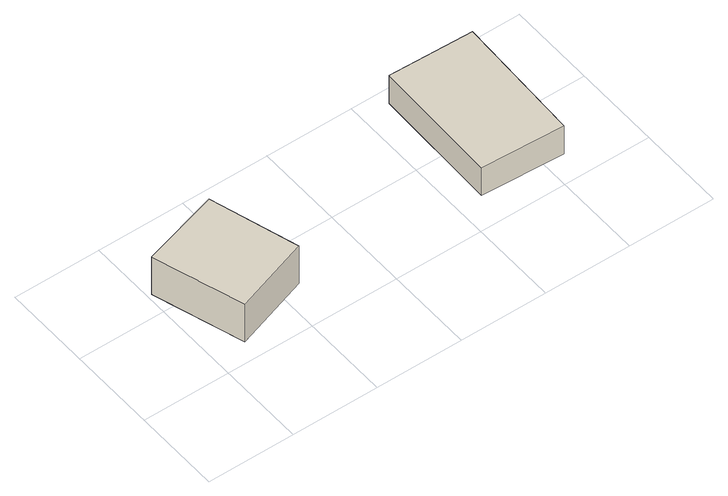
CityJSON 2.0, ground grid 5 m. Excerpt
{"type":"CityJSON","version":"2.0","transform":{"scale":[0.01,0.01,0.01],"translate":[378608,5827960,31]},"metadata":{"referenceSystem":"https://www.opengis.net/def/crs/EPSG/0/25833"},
"CityObjects":{
"building1":{"type":"Building","attributes":{"Gemeindeschluessel":"11000005","BezugspunktDach":"2200","function":"31001_1312","measuredHeight":2.57,"storeysAboveGround":1},"address":[{"country":"Germany","locality":"Berlin","thoroughfareNumber":"84 (37)","thoroughfareName":"Niederneuendorfer Allee"}],"geometry":[{"type":"Solid","lod":"1","boundaries":[[[[0,1,2,3]],[[4,5,6,7]],[[4,7,3,2]],[[5,4,2,1]],[[6,5,1,0]],[[7,6,0,3]]]]}]},
"building2":{"type":"Building","attributes":{"Gemeindeschluessel":"11000005","BezugspunktDach":"2200","function":"31001_1312","measuredHeight":1.92,"storeysAboveGround":1},"address":[{"country":"Germany","locality":"Berlin","thoroughfareNumber":"84 (38)","thoroughfareName":"Niederneuendorfer Allee"}],"geometry":[{"type":"Solid","lod":"1","boundaries":[[[[8,9,10,11]],[[12,13,14,15]],[[12,15,11,10]],[[13,12,10,9]],[[14,13,9,8]],[[15,14,8,11]]]]}]}
},
"vertices":[
[171,95,348],[603,238,348],[453,737,348],[11,607,348],[453,737,90],[603,238,90],[171,95,90],[11,607,90],
[2118,159,258],[2147,906,258],[1663,921,258],[1645,182,258],[1663,921,66],[2147,906,66],[2118,159,66],[1645,182,66]
]}
